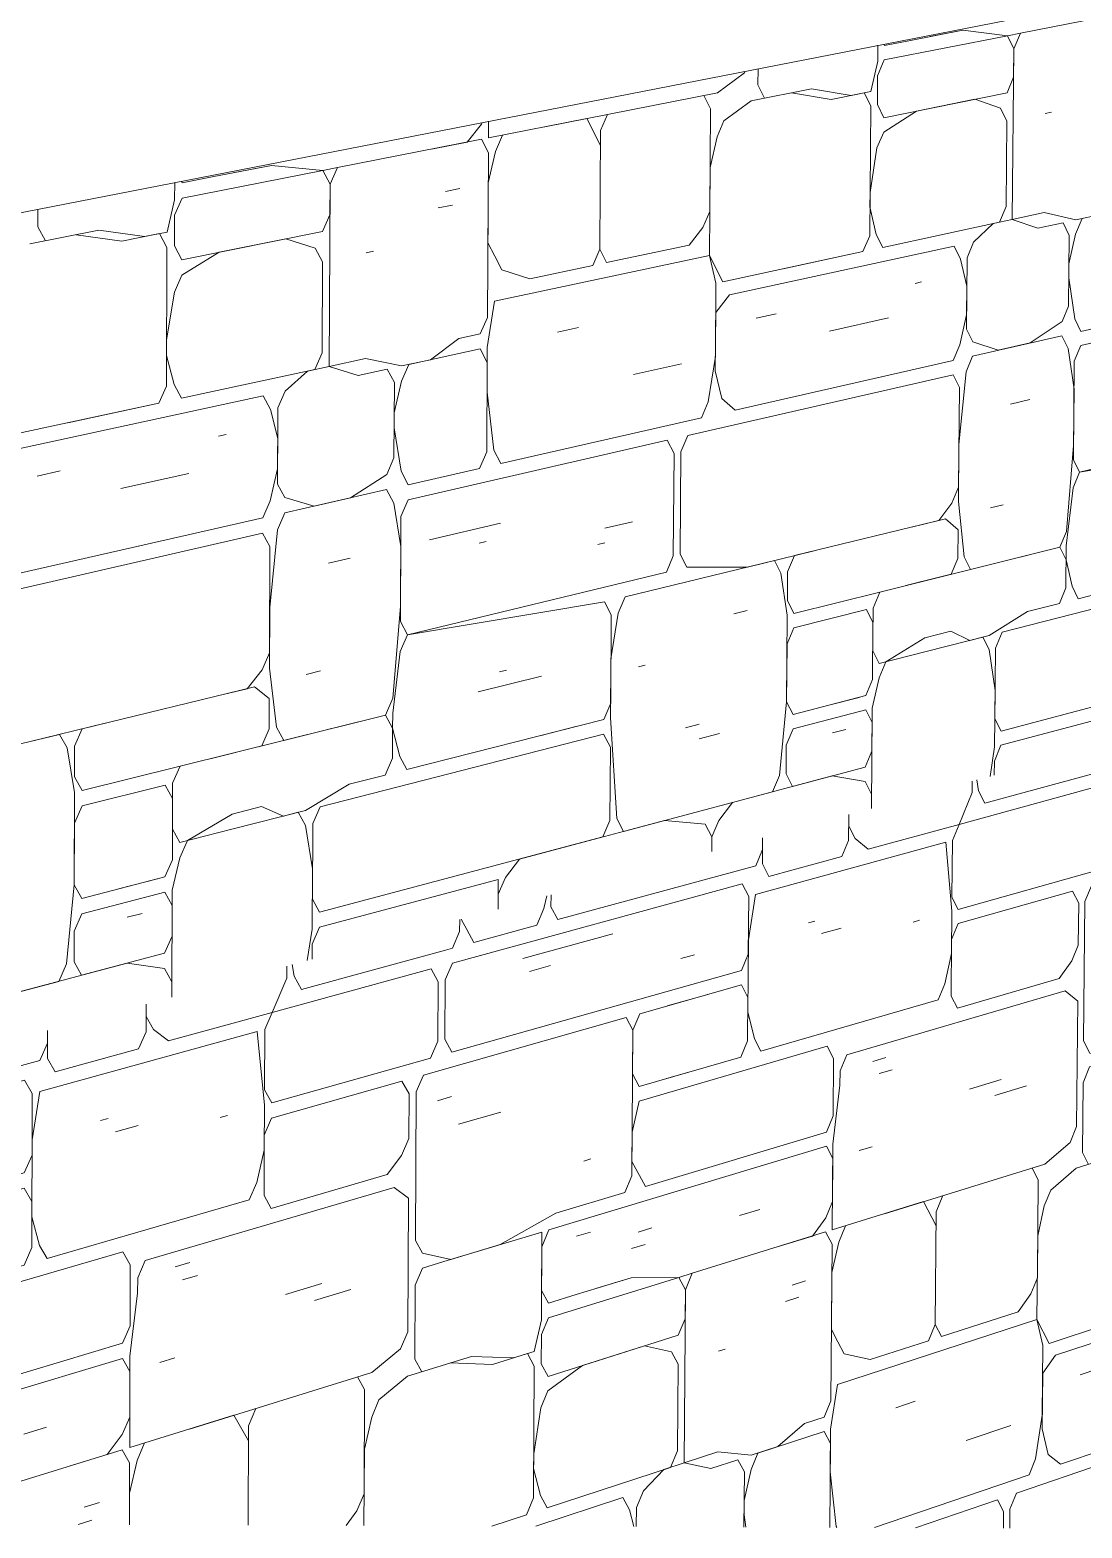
# Model space of a CAD drawing. Header units: inches. Extents: x 205 to 211, y -138 to -29.
# Drawn here: x 205.5259 to 205.5914, y -29.4822 to -29.3891 of the extents above; entities that cross this region are included whole.
import ezdxf

# ---------------------------------------------------------------- set-up
doc = ezdxf.new("R2010")
doc.units = ezdxf.units.IN
doc.header["$MEASUREMENT"] = 0
for name, color, linetype, lineweight in [('A-WALL', 113, 'Continuous', 13), ('A-WALL-PATT', 111, 'Continuous', 13), ('L-SITE-WALL', 31, 'Continuous', 13)]:
    doc.layers.add(name, color=color, linetype=linetype, lineweight=lineweight)

# ---------------------------------------------------------------- blocks, each defined once
blk = doc.blocks.new('FP_14-Looking North')
at = {"layer": 'A-WALL-PATT', "lineweight": 9}
for p, q in [((205.59538, -29.387709), (205.587524, -29.389256)), ((205.579022, -29.389937), (205.579066, -29.390026)), ((205.586728, -29.389413), (205.579058, -29.390924)), ((205.579066, -29.390026), (205.580696, -29.389707)), ((205.583932, -29.389074), (205.580696, -29.389707)), ((205.581913, -29.389469), (205.583932, -29.389074)), ((205.583932, -29.389074), (205.586728, -29.389413)), ((205.586728, -29.389413), (205.587524, -29.389256)), ((205.586728, -29.389413), (205.587118, -29.390221)), ((205.587118, -29.390221), (205.587524, -29.389256)), ((205.578649, -29.391004), (205.578658, -29.390008)), ((205.587118, -29.390221), (205.587018, -29.400845)), ((205.587101, -29.391994), (205.587118, -29.390221)), ((205.568677, -29.392968), (205.570367, -29.391727)), ((205.570367, -29.391727), (205.570414, -29.391618)), ((205.571207, -29.391464), (205.571199, -29.392471)), ((205.578225, -29.392882), (205.578649, -29.391004)), ((205.578642, -29.391902), (205.579058, -29.390924)), ((205.574524, -29.392719), (205.570773, -29.393463)), ((205.571199, -29.392471), (205.571611, -29.393297)), ((205.574524, -29.392719), (205.576994, -29.393128)), ((205.578642, -29.391902), (205.578626, -29.393698)), ((205.587101, -29.391994), (205.586694, -29.39296)), ((205.557951, -29.39508), (205.568677, -29.392968)), ((205.567832, -29.393135), (205.568248, -29.393964)), ((205.570773, -29.393463), (205.569085, -29.394708)), ((205.573279, -29.392966), (205.575758, -29.393375)), ((205.575758, -29.393375), (205.577815, -29.392964)), ((205.576994, -29.393128), (205.578225, -29.392882)), ((205.577815, -29.392964), (205.578217, -29.393781)), ((205.579028, -29.394513), (205.586694, -29.39296)), ((205.581063, -29.394101), (205.584695, -29.393365)), ((205.584695, -29.393365), (205.586287, -29.393928)), ((205.560557, -29.394567), (205.554443, -29.395771)), ((205.56141, -29.396241), (205.560557, -29.394567)), ((205.561416, -29.395319), (205.561853, -29.394312)), ((205.568248, -29.393964), (205.568201, -29.400347)), ((205.578217, -29.393781), (205.578149, -29.401858)), ((205.578626, -29.393698), (205.579028, -29.394513)), ((205.57902, -29.39541), (205.581063, -29.394101)), ((205.586287, -29.393928), (205.586678, -29.394733)), ((205.58906, -29.394243), (205.589455, -29.394162)), ((205.553118, -29.396032), (205.554007, -29.394925)), ((205.554056, -29.394814), (205.554007, -29.394925)), ((205.554443, -29.395771), (205.554449, -29.394737)), ((205.561416, -29.395319), (205.561368, -29.40269)), ((205.569085, -29.394708), (205.568657, -29.395704)), ((205.578604, -29.396391), (205.57902, -29.39541)), ((205.586628, -29.400045), (205.586678, -29.394733)), ((205.554002, -29.395858), (205.545054, -29.39762)), ((205.550897, -29.396469), (205.553118, -29.396032)), ((205.554002, -29.395858), (205.554438, -29.396703)), ((205.554878, -29.396616), (205.555323, -29.395598)), ((205.568657, -29.395704), (205.568221, -29.397613)), ((205.578604, -29.396391), (205.578172, -29.399167)), ((205.554438, -29.396703), (205.55438, -29.406941)), ((205.554878, -29.396616), (205.554427, -29.398566)), ((205.544146, -29.397799), (205.535395, -29.399522)), ((205.535398, -29.398564), (205.537259, -29.3982)), ((205.540952, -29.397478), (205.537259, -29.3982)), ((205.538649, -29.397928), (205.540952, -29.397478)), ((205.540952, -29.397478), (205.544146, -29.397799)), ((205.544146, -29.397799), (205.545054, -29.39762)), ((205.544146, -29.397799), (205.544596, -29.398655)), ((205.544596, -29.398655), (205.545054, -29.39762)), ((205.568221, -29.397613), (205.568182, -29.40308)), ((205.534928, -29.399614), (205.534931, -29.398551)), ((205.535347, -29.398469), (205.535398, -29.398564)), ((205.544596, -29.398655), (205.544545, -29.409986)), ((205.544588, -29.400546), (205.544596, -29.398655)), ((205.551772, -29.3991), (205.55266, -29.398922)), ((205.578172, -29.399167), (205.578164, -29.400065)), ((205.534454, -29.401625), (205.534928, -29.399614)), ((205.534924, -29.400573), (205.535395, -29.399522)), ((205.551323, -29.400125), (205.552211, -29.399945)), ((205.578164, -29.400065), (205.578558, -29.401771)), ((205.586221, -29.401016), (205.586628, -29.400045)), ((205.526414, -29.400214), (205.526412, -29.401291)), ((205.534924, -29.400573), (205.534918, -29.402491)), ((205.544588, -29.400546), (205.544129, -29.401582)), ((205.554417, -29.400429), (205.554406, -29.40229)), ((205.567772, -29.401347), (205.568201, -29.400347)), ((205.578959, -29.402579), (205.586221, -29.401016)), ((205.585822, -29.401102), (205.584613, -29.402248)), ((205.587018, -29.400845), (205.585822, -29.401102)), ((205.585822, -29.401102), (205.586221, -29.401016)), ((205.587018, -29.400845), (205.589, -29.400418)), ((205.588596, -29.401385), (205.587018, -29.400845)), ((205.590176, -29.401043), (205.588596, -29.401385)), ((205.589, -29.400418), (205.590962, -29.400872)), ((205.590176, -29.401043), (205.59056, -29.401837)), ((205.590953, -29.401751), (205.591355, -29.400787)), ((205.590962, -29.400872), (205.592529, -29.400533)), ((205.53022, -29.401506), (205.52593, -29.402357)), ((205.526412, -29.401291), (205.526888, -29.402167)), ((205.528796, -29.401789), (205.531635, -29.402188)), ((205.53022, -29.401506), (205.533047, -29.401906)), ((205.531635, -29.402188), (205.533985, -29.401719)), ((205.533047, -29.401906), (205.534454, -29.401625)), ((205.533985, -29.401719), (205.53445, -29.402585)), ((205.535381, -29.403354), (205.544129, -29.401582)), ((205.537705, -29.402884), (205.541849, -29.402044)), ((205.541849, -29.402044), (205.54367, -29.402621)), ((205.567772, -29.401347), (205.566919, -29.402437)), ((205.578149, -29.401858), (205.577732, -29.402843)), ((205.578558, -29.401771), (205.578959, -29.402579)), ((205.590517, -29.406229), (205.59056, -29.401837)), ((205.590953, -29.401751), (205.590543, -29.403594)), ((205.53445, -29.402585), (205.534421, -29.411208)), ((205.534918, -29.402491), (205.535381, -29.403354)), ((205.535378, -29.404312), (205.537705, -29.402884)), ((205.54367, -29.402621), (205.544121, -29.403473)), ((205.546836, -29.402915), (205.547286, -29.402823)), ((205.554406, -29.40229), (205.554841, -29.403129)), ((205.561368, -29.40269), (205.560931, -29.403701)), ((205.561368, -29.40269), (205.561793, -29.403519)), ((205.566919, -29.402437), (205.561793, -29.403519)), ((205.569011, -29.40472), (205.577732, -29.402843)), ((205.569425, -29.405538), (205.583409, -29.402509)), ((205.577732, -29.402843), (205.572778, -29.403909)), ((205.583409, -29.402509), (205.583803, -29.40331)), ((205.584204, -29.403222), (205.584613, -29.402248)), ((205.544095, -29.40914), (205.544121, -29.403473)), ((205.554825, -29.405917), (205.568182, -29.40308)), ((205.554841, -29.403129), (205.555275, -29.403967)), ((205.560931, -29.403701), (205.557022, -29.404526)), ((205.568182, -29.40308), (205.569011, -29.40472)), ((205.568182, -29.40308), (205.56859, -29.404811)), ((205.583803, -29.40331), (205.584188, -29.404997)), ((205.584204, -29.403222), (205.584164, -29.407659)), ((205.590543, -29.403594), (205.590534, -29.404472)), ((205.534908, -29.405365), (205.535378, -29.404312)), ((205.557022, -29.404526), (205.555275, -29.403967)), ((205.56859, -29.404811), (205.568557, -29.409357)), ((205.58097, -29.404818), (205.581375, -29.404729)), ((205.590534, -29.404472), (205.590901, -29.407018)), ((205.534908, -29.405365), (205.534431, -29.408336)), ((205.569425, -29.405538), (205.568577, -29.40663)), ((205.584188, -29.404997), (205.584172, -29.406772)), ((205.591276, -29.408682), (205.605451, -29.405433)), ((205.554825, -29.405917), (205.554369, -29.408799)), ((205.568577, -29.40663), (205.56855, -29.410265)), ((205.590115, -29.407196), (205.590517, -29.406229)), ((205.553934, -29.407965), (205.55438, -29.406941)), ((205.558742, -29.407852), (205.560043, -29.40757)), ((205.571089, -29.406986), (205.572341, -29.406712)), ((205.575641, -29.407782), (205.579329, -29.406963)), ((205.584172, -29.406772), (205.583754, -29.408636)), ((205.588133, -29.408524), (205.590115, -29.407196)), ((205.590901, -29.407018), (205.591285, -29.407806)), ((205.591285, -29.407806), (205.595181, -29.406918)), ((205.534431, -29.408336), (205.534428, -29.409293)), ((205.550828, -29.409566), (205.552609, -29.40825)), ((205.552609, -29.40825), (205.553934, -29.407965)), ((205.584164, -29.407659), (205.584557, -29.408455)), ((205.590107, -29.408074), (205.584548, -29.409341)), ((205.584557, -29.408455), (205.586147, -29.408976)), ((205.586147, -29.408976), (205.588133, -29.408524)), ((205.590107, -29.408074), (205.590491, -29.408862)), ((205.534428, -29.409293), (205.534888, -29.411108)), ((205.543636, -29.410181), (205.544095, -29.40914)), ((205.544545, -29.409986), (205.546804, -29.409499)), ((205.546804, -29.409499), (205.549044, -29.409953)), ((205.553929, -29.408895), (205.549491, -29.409856)), ((205.553929, -29.408895), (205.554364, -29.409729)), ((205.554369, -29.408799), (205.554353, -29.411586)), ((205.568557, -29.409357), (205.568115, -29.412178)), ((205.583754, -29.408636), (205.583344, -29.409615)), ((205.584139, -29.410318), (205.584548, -29.409341)), ((205.590491, -29.408862), (205.590858, -29.411402)), ((205.590875, -29.409649), (205.591276, -29.408682)), ((205.535351, -29.411964), (205.543636, -29.410181)), ((205.543182, -29.410279), (205.541809, -29.41152)), ((205.544545, -29.409986), (205.543181, -29.410279)), ((205.543181, -29.410279), (205.543636, -29.410181)), ((205.546349, -29.410537), (205.544545, -29.409986)), ((205.548148, -29.410147), (205.546349, -29.410537)), ((205.548148, -29.410147), (205.548592, -29.410987)), ((205.549039, -29.410889), (205.549491, -29.409856)), ((205.549044, -29.409953), (205.550828, -29.409566)), ((205.554332, -29.415299), (205.554364, -29.409729)), ((205.563461, -29.410489), (205.566443, -29.409827)), ((205.56855, -29.410265), (205.568958, -29.411987)), ((205.569791, -29.412703), (205.583344, -29.409615)), ((205.584139, -29.410318), (205.583698, -29.414842)), ((205.590815, -29.415782), (205.590875, -29.409649)), ((205.534421, -29.411208), (205.53395, -29.412266)), ((205.534888, -29.411108), (205.535351, -29.411964)), ((205.548568, -29.415669), (205.548592, -29.410987)), ((205.549039, -29.410889), (205.548582, -29.412861)), ((205.566835, -29.414285), (205.583336, -29.410502)), ((205.583336, -29.410502), (205.58373, -29.411297)), ((205.58373, -29.411297), (205.583674, -29.417499)), ((205.523981, -29.414411), (205.53395, -29.412266)), ((205.52446, -29.415279), (205.540435, -29.411818)), ((205.53395, -29.412266), (205.528289, -29.413484)), ((205.540435, -29.411818), (205.540889, -29.412666)), ((205.541347, -29.412567), (205.541809, -29.41152)), ((205.554353, -29.411586), (205.554772, -29.4152)), ((205.568115, -29.412178), (205.567687, -29.413183)), ((205.568958, -29.411987), (205.569791, -29.412703)), ((205.586909, -29.412324), (205.588099, -29.412046)), ((205.590858, -29.411402), (205.590823, -29.414906)), ((205.540889, -29.412666), (205.54134, -29.41446)), ((205.541347, -29.412566), (205.541328, -29.417299)), ((205.548582, -29.412861), (205.548578, -29.413797)), ((205.555205, -29.416026), (205.567687, -29.413183)), ((205.591198, -29.416562), (205.605361, -29.413137)), ((205.548577, -29.413797), (205.549011, -29.416504)), ((205.537662, -29.414321), (205.538125, -29.41422)), ((205.54134, -29.41446), (205.541332, -29.416353)), ((205.549448, -29.418271), (205.565562, -29.414577)), ((205.565562, -29.414577), (205.565981, -29.415391)), ((205.566835, -29.414285), (205.566405, -29.415293)), ((205.583698, -29.414842), (205.583666, -29.418384)), ((205.590823, -29.414906), (205.590379, -29.420254)), ((205.601966, -29.414816), (205.591198, -29.416562)), ((205.548116, -29.416707), (205.548568, -29.415669)), ((205.553887, -29.416327), (205.554332, -29.415299)), ((205.555205, -29.416026), (205.554772, -29.415199)), ((205.565981, -29.415391), (205.565936, -29.421764)), ((205.566405, -29.415293), (205.56636, -29.421662)), ((205.591198, -29.416562), (205.590815, -29.415782)), ((205.526374, -29.416798), (205.527805, -29.416484)), ((205.531588, -29.417573), (205.5358, -29.416637)), ((205.541332, -29.416353), (205.540866, -29.418348)), ((205.545862, -29.418155), (205.548116, -29.416707)), ((205.549011, -29.416504), (205.549453, -29.417337)), ((205.549453, -29.417337), (205.553887, -29.416327)), ((205.590797, -29.417533), (205.591198, -29.416563)), ((205.541328, -29.417299), (205.541781, -29.418141)), ((205.548111, -29.417643), (205.541777, -29.419086)), ((205.548111, -29.417643), (205.548554, -29.418476)), ((205.583674, -29.417499), (205.583264, -29.418481)), ((205.590797, -29.417533), (205.59037, -29.42113)), ((205.540866, -29.418348), (205.540404, -29.419399)), ((205.541781, -29.418141), (205.543599, -29.418671)), ((205.543599, -29.418671), (205.545862, -29.418155)), ((205.548554, -29.418476), (205.548987, -29.421177)), ((205.548997, -29.419309), (205.549448, -29.418271)), ((205.582452, -29.419563), (205.583264, -29.418481)), ((205.583666, -29.418384), (205.584035, -29.421824)), ((205.585657, -29.418783), (205.586454, -29.418589)), ((205.524923, -29.422926), (205.540404, -29.419399)), ((205.541316, -29.420136), (205.541777, -29.419086)), ((205.548963, -29.425845), (205.548997, -29.419308)), ((205.550769, -29.420761), (205.555184, -29.41973)), ((205.561685, -29.420043), (205.5634, -29.419638)), ((205.573467, -29.421748), (205.582855, -29.419465)), ((205.580837, -29.419955), (205.582452, -29.419563)), ((205.582855, -29.419465), (205.58365, -29.420154)), ((205.521546, -29.424668), (205.5404, -29.420346)), ((205.5404, -29.420346), (205.540854, -29.421187)), ((205.541316, -29.420136), (205.540839, -29.424968)), ((205.58365, -29.420154), (205.583634, -29.421923)), ((205.589978, -29.421227), (205.590379, -29.420254)), ((205.540854, -29.421187), (205.540827, -29.427802)), ((205.548987, -29.421177), (205.548968, -29.424912)), ((205.553861, -29.420965), (205.554301, -29.420862)), ((205.561249, -29.421061), (205.561679, -29.420959)), ((205.570554, -29.422457), (205.574707, -29.421447)), ((205.589978, -29.421227), (205.578777, -29.424014)), ((205.584427, -29.422608), (205.589978, -29.421227)), ((205.590362, -29.422004), (205.589978, -29.421227)), ((205.59037, -29.421129), (205.590362, -29.422004)), ((205.544489, -29.422227), (205.545845, -29.421911)), ((205.572222, -29.422051), (205.562941, -29.424309)), ((205.565936, -29.421764), (205.565505, -29.422776)), ((205.56636, -29.421662), (205.566777, -29.422469)), ((205.566777, -29.422469), (205.570554, -29.422457)), ((205.572222, -29.422051), (205.57263, -29.42285)), ((205.573045, -29.422749), (205.573467, -29.421748)), ((205.583634, -29.421923), (205.583225, -29.422908)), ((205.584035, -29.421824), (205.584427, -29.422608)), ((205.586818, -29.422013), (205.588006, -29.421718)), ((205.590353, -29.422879), (205.590362, -29.422004)), ((205.590362, -29.422004), (205.590737, -29.423654)), ((205.59112, -29.424429), (205.601889, -29.421688)), ((205.549405, -29.42667), (205.565505, -29.422776)), ((205.573024, -29.425446), (205.57263, -29.42285)), ((205.573031, -29.424547), (205.573045, -29.422749)), ((205.583225, -29.422908), (205.580401, -29.42361)), ((205.58121, -29.423409), (205.58242, -29.423108)), ((205.586379, -29.426512), (205.60188, -29.422547)), ((205.590353, -29.422879), (205.590345, -29.423754)), ((205.562507, -29.425327), (205.562941, -29.424309)), ((205.573438, -29.425343), (205.578777, -29.424014)), ((205.578777, -29.424015), (205.578362, -29.425007)), ((205.590345, -29.423754), (205.589943, -29.424728)), ((205.590737, -29.423654), (205.59112, -29.424429)), ((205.540839, -29.424968), (205.540823, -29.428746)), ((205.548968, -29.424912), (205.548493, -29.430619)), ((205.561655, -29.424622), (205.549405, -29.42667)), ((205.561655, -29.424622), (205.562078, -29.425432)), ((205.562507, -29.425327), (205.56206, -29.428174)), ((205.569697, -29.425372), (205.570534, -29.425165)), ((205.573031, -29.424547), (205.573438, -29.425343)), ((205.577954, -29.425109), (205.573431, -29.426241)), ((205.577954, -29.425109), (205.578354, -29.425899)), ((205.578362, -29.425007), (205.578346, -29.42679)), ((205.587973, -29.425229), (205.585584, -29.426716)), ((205.589943, -29.424728), (205.587973, -29.425229)), ((205.549405, -29.42667), (205.548963, -29.425845)), ((205.562042, -29.430915), (205.562078, -29.425432)), ((205.572982, -29.430836), (205.573024, -29.425446)), ((205.57301, -29.427243), (205.573431, -29.426241)), ((205.578324, -29.429462), (205.578354, -29.425899)), ((205.578346, -29.42679), (205.578354, -29.425899)), ((205.548954, -29.427711), (205.549405, -29.42667)), ((205.578346, -29.42679), (205.578339, -29.42768)), ((205.579145, -29.428363), (205.581583, -29.426855)), ((205.585584, -29.426716), (205.581575, -29.427741)), ((205.581583, -29.426855), (205.583193, -29.426445)), ((205.583193, -29.426445), (205.584386, -29.427022)), ((205.584386, -29.427022), (205.585185, -29.426818)), ((205.585185, -29.426818), (205.585575, -29.427596)), ((205.585973, -29.427494), (205.586379, -29.426512)), ((205.540827, -29.427802), (205.540365, -29.428857)), ((205.548954, -29.427711), (205.548488, -29.431552)), ((205.57301, -29.427243), (205.572982, -29.430836)), ((205.578339, -29.42768), (205.578739, -29.428467)), ((205.578739, -29.428467), (205.581575, -29.427741)), ((205.585575, -29.427596), (205.585949, -29.430133)), ((205.585973, -29.427494), (205.585932, -29.431891)), ((205.539444, -29.430024), (205.540365, -29.428857)), ((205.540823, -29.428746), (205.541265, -29.432408)), ((205.543099, -29.429135), (205.544006, -29.428915)), ((205.555131, -29.428977), (205.555568, -29.428868)), ((205.56206, -29.428174), (205.562036, -29.431828)), ((205.563765, -29.42866), (205.564191, -29.428553)), ((205.578731, -29.429357), (205.579145, -29.428363)), ((205.586321, -29.432665), (205.601813, -29.42855)), ((205.529186, -29.43252), (205.539903, -29.429913)), ((205.539903, -29.429913), (205.540815, -29.430634)), ((205.553808, -29.430228), (205.557743, -29.429249)), ((205.577909, -29.430457), (205.578324, -29.429462)), ((205.578731, -29.429357), (205.578309, -29.431242)), ((205.537602, -29.430473), (205.539444, -29.430024)), ((205.540815, -29.430634), (205.540808, -29.432521)), ((205.548041, -29.431663), (205.548493, -29.430619)), ((205.562042, -29.430915), (205.561607, -29.431938)), ((205.572532, -29.435432), (205.572982, -29.430836)), ((205.572982, -29.430836), (205.573389, -29.431626)), ((205.573389, -29.431626), (205.577909, -29.430457)), ((205.575451, -29.431093), (205.5775, -29.430563)), ((205.585949, -29.430133), (205.585916, -29.433649)), ((205.548041, -29.431663), (205.535272, -29.434841)), ((205.541717, -29.433237), (205.548041, -29.431663)), ((205.548484, -29.432484), (205.548041, -29.431663)), ((205.548489, -29.431552), (205.548484, -29.432484)), ((205.562036, -29.43183), (205.562422, -29.438104)), ((205.573382, -29.432523), (205.577901, -29.431348)), ((205.577901, -29.431348), (205.578301, -29.432132)), ((205.578309, -29.431242), (205.578256, -29.437468)), ((205.586313, -29.433543), (205.596085, -29.430934)), ((205.525856, -29.43333), (205.530603, -29.432175)), ((205.528709, -29.433596), (205.529186, -29.43252)), ((205.540808, -29.432521), (205.540346, -29.433578)), ((205.541265, -29.432408), (205.541717, -29.433237)), ((205.544442, -29.432559), (205.545796, -29.432222)), ((205.548479, -29.433416), (205.548484, -29.432484)), ((205.548484, -29.432484), (205.548921, -29.434235)), ((205.549362, -29.435053), (205.561607, -29.431937)), ((205.557721, -29.432926), (205.559886, -29.432376)), ((205.566705, -29.43245), (205.567549, -29.432233)), ((205.572961, -29.433528), (205.573382, -29.432523)), ((205.575847, -29.432773), (205.576667, -29.432559)), ((205.578286, -29.433911), (205.578301, -29.432132)), ((205.585932, -29.431891), (205.586321, -29.432665)), ((205.527763, -29.432866), (205.517144, -29.435449)), ((205.527763, -29.432866), (205.528235, -29.433712)), ((205.528701, -29.436475), (205.528235, -29.433712)), ((205.528704, -29.435516), (205.528709, -29.433596)), ((205.540346, -29.433578), (205.537126, -29.434379)), ((205.543968, -29.437362), (205.561601, -29.432851)), ((205.548479, -29.433416), (205.548475, -29.434348)), ((205.561601, -29.432851), (205.562024, -29.433654)), ((205.561994, -29.438216), (205.562024, -29.433654)), ((205.567543, -29.433138), (205.568804, -29.432812)), ((205.572961, -29.433528), (205.572947, -29.435322)), ((205.585916, -29.433649), (205.585634, -29.435477)), ((205.585908, -29.434527), (205.586313, -29.433543)), ((205.538049, -29.434149), (205.539429, -29.433806)), ((205.548475, -29.434348), (205.548023, -29.435394)), ((205.548921, -29.434235), (205.549362, -29.435053)), ((205.578286, -29.433911), (205.577871, -29.434909)), ((205.585899, -29.435406), (205.585908, -29.434527)), ((205.528704, -29.435516), (205.529175, -29.436358)), ((205.529175, -29.436358), (205.535272, -29.434841)), ((205.535272, -29.434841), (205.534803, -29.435908)), ((205.548023, -29.435394), (205.545779, -29.435965)), ((205.569609, -29.437103), (205.575826, -29.435452)), ((205.572532, -29.435431), (205.57211, -29.436439)), ((205.572947, -29.435322), (205.573353, -29.436109)), ((205.573353, -29.436109), (205.577871, -29.434909)), ((205.575826, -29.435452), (205.577864, -29.435799)), ((205.585899, -29.435406), (205.585899, -29.435406)), ((205.528686, -29.44223), (205.528702, -29.436476)), ((205.534337, -29.436024), (205.529172, -29.437317)), ((205.534337, -29.436024), (205.5348, -29.436859)), ((205.534803, -29.435908), (205.534797, -29.437809)), ((205.545779, -29.435965), (205.543062, -29.437594)), ((205.562844, -29.4389), (205.57211, -29.436439)), ((205.577864, -29.435799), (205.578264, -29.436579)), ((205.528696, -29.438394), (205.529172, -29.437317)), ((205.534787, -29.44066), (205.5348, -29.436859)), ((205.534797, -29.437809), (205.5348, -29.436859)), ((205.538495, -29.437818), (205.540331, -29.437351)), ((205.540331, -29.437351), (205.541697, -29.437943)), ((205.543511, -29.438416), (205.543968, -29.437362)), ((205.568765, -29.438228), (205.569609, -29.437103)), ((205.578256, -29.437468), (205.578264, -29.436579)), ((205.534797, -29.437809), (205.534793, -29.43876)), ((205.535719, -29.439473), (205.538495, -29.437818)), ((205.543062, -29.437594), (205.538491, -29.438763)), ((205.541697, -29.437943), (205.542607, -29.43771)), ((205.542607, -29.43771), (205.543058, -29.438533)), ((205.556371, -29.440619), (205.565397, -29.438222)), ((205.561994, -29.438216), (205.56156, -29.439241)), ((205.562422, -29.438102), (205.562844, -29.4389)), ((205.565397, -29.438222), (205.567925, -29.438452)), ((205.568765, -29.438228), (205.568338, -29.439243)), ((205.578256, -29.437468), (205.578256, -29.437468)), ((205.528696, -29.438394), (205.528686, -29.44223)), ((205.534793, -29.43876), (205.535255, -29.439591)), ((205.535255, -29.439591), (205.538491, -29.438763)), ((205.543058, -29.438533), (205.543499, -29.44123)), ((205.543511, -29.438416), (205.54349, -29.443104)), ((205.543939, -29.443921), (205.56156, -29.439241)), ((205.567925, -29.438452), (205.568338, -29.439243)), ((205.568338, -29.439243), (205.568332, -29.440145)), ((205.568338, -29.439243), (205.568332, -29.440145)), ((205.535252, -29.440541), (205.535719, -29.439473)), ((205.568332, -29.440145), (205.568332, -29.440145)), ((205.534318, -29.441731), (205.534787, -29.44066)), ((205.535252, -29.440541), (205.53478, -29.44256)), ((205.555493, -29.441771), (205.556371, -29.440619)), ((205.529156, -29.443066), (205.534318, -29.441731)), ((205.531512, -29.442456), (205.533852, -29.441851)), ((205.543499, -29.44123), (205.543482, -29.444978)), ((205.543935, -29.444857), (205.555056, -29.441888)), ((205.555056, -29.441888), (205.555045, -29.443729)), ((205.555051, -29.442809), (205.555493, -29.441771)), ((205.528199, -29.447144), (205.528686, -29.44223)), ((205.528686, -29.44223), (205.529156, -29.443066)), ((205.529154, -29.444023), (205.534315, -29.442681)), ((205.534315, -29.442681), (205.534777, -29.44351)), ((205.53478, -29.44256), (205.534758, -29.449202)), ((205.555045, -29.443729), (205.555051, -29.442809)), ((205.534771, -29.445408), (205.534777, -29.44351)), ((205.54349, -29.443104), (205.543939, -29.443921)), ((205.555045, -29.443729), (205.555045, -29.443729)), ((205.555045, -29.443729), (205.555045, -29.443729)), ((205.528678, -29.445104), (205.529154, -29.444023)), ((205.531976, -29.444242), (205.532912, -29.443997)), ((205.543478, -29.445915), (205.543935, -29.444857)), ((205.528678, -29.445104), (205.528673, -29.447019)), ((205.534771, -29.445408), (205.534302, -29.44648)), ((205.543482, -29.444978), (205.543172, -29.446932)), ((205.529143, -29.447851), (205.534302, -29.44648)), ((205.543474, -29.446851), (205.543478, -29.445915)), ((205.524863, -29.448987), (205.531967, -29.447101)), ((205.528199, -29.447144), (205.527722, -29.448228)), ((205.528673, -29.447019), (205.529143, -29.447851)), ((205.531967, -29.447101), (205.534299, -29.44743)), ((205.534299, -29.44743), (205.534761, -29.448254)), ((205.543474, -29.446851), (205.543474, -29.446851)), ((205.517122, -29.451043), (205.527722, -29.448228)), ((205.534758, -29.449202), (205.534761, -29.448254)), ((205.534758, -29.449202), (205.534758, -29.449202))]:
    blk.add_line(p, q, dxfattribs=at)
blk = doc.blocks.new('FP_18-Looking North')
at = {"layer": 'A-WALL-PATT', "lineweight": 9}
for p, q in [((205.585308, -29.437151), (205.593172, -29.43501)), ((205.583704, -29.438467), (205.592385, -29.436091)), ((205.584519, -29.436488), (205.583704, -29.438467)), ((205.584519, -29.436488), (205.584526, -29.435776)), ((205.584817, -29.435698), (205.584918, -29.43638)), ((205.584918, -29.43638), (205.585308, -29.437151)), ((205.592765, -29.436853), (205.592385, -29.436091)), ((205.59273, -29.440324), (205.592765, -29.436853)), ((205.593154, -29.436746), (205.593118, -29.440215)), ((205.593154, -29.436746), (205.593154, -29.436746)), ((205.576849, -29.437847), (205.576835, -29.439458)), ((205.576849, -29.437847), (205.576843, -29.438568)), ((205.571475, -29.440918), (205.571488, -29.439294)), ((205.576843, -29.438568), (205.577244, -29.439347)), ((205.578052, -29.440014), (205.583704, -29.438467)), ((205.583296, -29.439458), (205.583704, -29.438467)), ((205.571045, -29.442827), (205.582895, -29.439568)), ((205.571059, -29.441031), (205.571482, -29.44002)), ((205.576835, -29.439458), (205.576419, -29.440461)), ((205.577244, -29.439347), (205.578052, -29.440014)), ((205.582895, -29.439568), (205.583256, -29.443861)), ((205.583296, -29.439458), (205.583264, -29.442981)), ((205.593118, -29.440215), (205.593118, -29.440215)), ((205.558754, -29.444382), (205.571059, -29.441031)), ((205.571475, -29.440918), (205.571884, -29.441702)), ((205.571884, -29.441702), (205.576419, -29.440461)), ((205.592333, -29.441301), (205.59273, -29.440324)), ((205.583656, -29.443748), (205.592333, -29.441301)), ((205.591935, -29.442279), (205.593101, -29.441949)), ((205.552199, -29.447089), (205.570218, -29.442158)), ((205.557894, -29.443701), (205.558074, -29.442912)), ((205.558327, -29.443584), (205.558332, -29.442843)), ((205.570218, -29.442158), (205.570629, -29.442942)), ((205.570629, -29.442942), (205.570601, -29.446534)), ((205.571045, -29.442827), (205.570608, -29.445636)), ((205.583264, -29.442981), (205.583656, -29.443748)), ((205.590764, -29.442611), (205.583648, -29.444628)), ((205.591146, -29.443369), (205.590764, -29.442611)), ((205.591536, -29.443258), (205.591935, -29.442279)), ((205.557894, -29.443701), (205.557455, -29.444736)), ((205.558327, -29.443584), (205.558754, -29.444382)), ((205.583256, -29.443861), (205.583232, -29.446501)), ((205.59112, -29.445976), (205.591146, -29.443369)), ((205.591536, -29.443258), (205.59145, -29.451935)), ((205.592695, -29.443793), (205.593083, -29.443682)), ((205.552654, -29.444374), (205.552649, -29.445122)), ((205.55309, -29.445003), (205.552738, -29.444352)), ((205.553524, -29.445806), (205.557455, -29.444736)), ((205.574337, -29.444595), (205.574748, -29.44448)), ((205.580844, -29.444541), (205.581247, -29.444427)), ((205.58324, -29.445621), (205.583648, -29.444628)), ((205.552649, -29.445122), (205.552204, -29.446165)), ((205.55309, -29.445003), (205.553524, -29.445806)), ((205.556574, -29.446808), (205.562183, -29.445265)), ((205.570608, -29.445636), (205.570574, -29.450123)), ((205.575152, -29.445257), (205.576382, -29.444912)), ((205.58324, -29.445621), (205.583208, -29.449139)), ((205.54281, -29.448723), (205.551762, -29.446286)), ((205.552204, -29.446165), (205.551762, -29.446286)), ((205.566414, -29.446808), (205.567257, -29.446572)), ((205.570601, -29.446534), (205.570178, -29.447549)), ((205.583232, -29.446501), (205.582816, -29.448376)), ((205.590721, -29.446958), (205.59112, -29.445976)), ((205.540986, -29.450158), (205.550873, -29.447452)), ((205.541905, -29.448032), (205.541908, -29.447273)), ((205.54224, -29.447184), (205.54236, -29.447909)), ((205.55131, -29.448256), (205.550873, -29.447452)), ((205.552199, -29.447089), (205.551752, -29.448134)), ((205.570178, -29.447549), (205.552168, -29.452628)), ((205.557004, -29.447605), (205.558305, -29.447245)), ((205.58993, -29.448055), (205.590721, -29.446958)), ((205.541905, -29.448032), (205.540986, -29.450158)), ((205.54236, -29.447909), (205.54281, -29.448723)), ((205.551291, -29.451953), (205.55131, -29.448256)), ((205.551752, -29.448134), (205.551732, -29.451829)), ((205.563853, -29.450238), (205.570171, -29.448447)), ((205.570171, -29.448447), (205.570581, -29.449226)), ((205.582816, -29.448376), (205.582407, -29.449372)), ((205.58993, -29.448055), (205.5836, -29.449902)), ((205.56555, -29.449757), (205.568079, -29.44904)), ((205.570581, -29.449226), (205.570561, -29.451917)), ((205.571386, -29.452572), (205.582407, -29.449372)), ((205.590313, -29.44881), (205.576725, -29.452793)), ((205.5836, -29.449902), (205.583208, -29.449139)), ((205.590313, -29.44881), (205.591086, -29.449449)), ((205.591008, -29.457252), (205.591086, -29.449449)), ((205.533151, -29.449636), (205.533146, -29.451355)), ((205.533151, -29.449636), (205.533149, -29.450405)), ((205.533149, -29.450405), (205.533612, -29.451228)), ((205.53454, -29.451922), (205.540986, -29.450158)), ((205.540526, -29.451222), (205.540986, -29.450158)), ((205.550396, -29.454052), (205.563001, -29.450479)), ((205.563001, -29.450479), (205.563421, -29.451265)), ((205.563421, -29.451265), (205.563853, -29.450238)), ((205.570574, -29.450123), (205.570977, -29.451797)), ((205.526542, -29.455069), (205.540069, -29.451348)), ((205.527023, -29.453022), (205.527027, -29.451288)), ((205.533146, -29.451355), (205.532676, -29.452432)), ((205.533612, -29.451228), (205.53454, -29.451922)), ((205.540069, -29.451348), (205.540507, -29.455917)), ((205.540526, -29.451222), (205.540511, -29.454979)), ((205.563421, -29.451265), (205.56336, -29.460325)), ((205.563403, -29.453985), (205.563421, -29.451265)), ((205.526547, -29.453151), (205.527025, -29.452063)), ((205.550843, -29.453002), (205.551291, -29.451953)), ((205.551732, -29.451829), (205.552168, -29.452628)), ((205.563816, -29.455673), (205.575505, -29.452263)), ((205.570561, -29.451917), (205.570137, -29.452934)), ((205.570977, -29.451797), (205.571386, -29.452572)), ((205.575505, -29.452263), (205.575907, -29.453033)), ((205.59145, -29.451935), (205.59183, -29.452685)), ((205.512464, -29.456986), (205.526547, -29.453151)), ((205.527023, -29.453022), (205.527495, -29.45385)), ((205.527495, -29.45385), (205.532676, -29.452432)), ((205.540963, -29.455789), (205.550843, -29.453002)), ((205.570137, -29.452934), (205.563822, -29.454768)), ((205.575907, -29.453033), (205.575878, -29.456586)), ((205.576725, -29.452793), (205.576309, -29.453801)), ((205.578346, -29.453201), (205.579158, -29.452962)), ((205.592986, -29.4532), (205.591821, -29.453551)), ((205.592988, -29.452984), (205.59183, -29.452685)), ((205.549948, -29.455103), (205.550396, -29.454052)), ((205.563822, -29.454768), (205.563403, -29.453985)), ((205.565518, -29.454275), (205.567626, -29.453663)), ((205.576302, -29.454689), (205.576309, -29.453801)), ((205.578745, -29.453966), (205.579555, -29.453726)), ((205.591424, -29.454535), (205.591821, -29.453551)), ((205.504952, -29.46002), (205.525592, -29.454371)), ((205.525592, -29.454371), (205.526066, -29.4552)), ((205.526542, -29.455069), (205.526059, -29.458076)), ((205.540511, -29.454979), (205.540963, -29.455789)), ((205.549064, -29.454429), (205.540959, -29.456726)), ((205.549504, -29.455229), (205.549064, -29.454429)), ((205.549948, -29.455103), (205.5499, -29.464345)), ((205.575863, -29.458361), (205.576302, -29.454689)), ((205.58435, -29.454929), (205.586336, -29.454334)), ((205.585931, -29.455326), (205.587907, -29.454731)), ((205.591424, -29.454535), (205.59138, -29.458864)), ((205.511473, -29.456277), (205.511674, -29.455429)), ((205.511969, -29.456142), (205.51197, -29.45535)), ((205.526066, -29.4552), (205.526057, -29.459035)), ((205.540507, -29.455917), (205.540495, -29.458732)), ((205.549489, -29.458006), (205.549504, -29.455229)), ((205.551271, -29.455648), (205.552153, -29.455395)), ((205.563379, -29.457609), (205.563816, -29.455673)), ((205.511473, -29.456277), (205.510975, -29.457392)), ((205.511969, -29.456142), (205.512464, -29.456986)), ((205.530319, -29.456887), (205.530789, -29.456755)), ((205.537757, -29.456693), (205.538217, -29.456563)), ((205.540499, -29.457794), (205.540959, -29.456726)), ((205.552583, -29.457112), (205.555213, -29.456352)), ((205.575878, -29.456586), (205.575461, -29.457597)), ((205.505458, -29.457906), (205.504952, -29.459031)), ((205.505458, -29.457106), (205.505458, -29.457906)), ((205.505963, -29.457769), (205.505554, -29.45708)), ((205.505963, -29.457769), (205.506467, -29.458619)), ((205.506467, -29.458619), (205.510975, -29.457392)), ((205.509977, -29.459626), (205.516404, -29.457858)), ((205.531256, -29.457576), (205.53266, -29.457182)), ((205.540499, -29.457794), (205.540484, -29.461544)), ((205.563366, -29.45942), (205.563379, -29.457609)), ((205.575461, -29.457597), (205.564204, -29.460975)), ((205.590609, -29.458239), (205.591008, -29.457252)), ((205.526059, -29.458076), (205.526048, -29.462866)), ((205.540495, -29.458732), (205.540031, -29.460739)), ((205.54904, -29.45906), (205.549489, -29.458006)), ((205.558203, -29.463685), (205.575454, -29.458485)), ((205.575454, -29.458485), (205.575856, -29.459249)), ((205.57582, -29.463684), (205.575863, -29.458361)), ((205.577488, -29.458755), (205.578301, -29.458508)), ((205.589036, -29.45959), (205.590609, -29.458239)), ((205.59138, -29.458864), (205.591761, -29.459608)), ((205.49416, -29.46197), (205.504445, -29.459169)), ((205.504952, -29.459031), (205.504445, -29.459169)), ((205.521263, -29.459416), (205.522228, -29.459146)), ((205.526057, -29.459035), (205.525578, -29.460127)), ((205.548145, -29.460245), (205.54904, -29.45906)), ((205.56038, -29.4594), (205.560809, -29.459273)), ((205.564204, -29.460975), (205.563366, -29.45942)), ((205.575834, -29.46191), (205.575856, -29.459249)), ((205.579075, -29.462676), (205.589036, -29.45959)), ((205.592925, -29.459246), (205.590982, -29.45985)), ((205.492069, -29.463546), (205.50343, -29.460436)), ((205.493114, -29.46125), (205.493112, -29.460437)), ((205.493494, -29.460334), (205.493636, -29.461108)), ((205.503938, -29.461287), (205.50343, -29.460436)), ((205.504952, -29.46002), (205.504445, -29.461147)), ((205.525578, -29.460127), (205.504952, -29.465945)), ((205.510475, -29.460469), (205.511966, -29.460056)), ((205.540031, -29.460739), (205.53957, -29.46181)), ((205.548145, -29.460245), (205.540936, -29.462349)), ((205.56336, -29.460325), (205.562928, -29.461357)), ((205.58825, -29.459833), (205.588635, -29.460581)), ((205.588635, -29.460581), (205.588576, -29.466659)), ((205.590982, -29.45985), (205.589411, -29.461204)), ((205.493114, -29.46125), (205.492069, -29.463546)), ((205.493636, -29.461108), (205.49416, -29.46197)), ((205.503939, -29.465242), (205.503938, -29.461287)), ((205.504445, -29.461147), (205.504446, -29.4651)), ((205.518349, -29.463134), (205.525576, -29.461086)), ((205.525576, -29.461086), (205.52605, -29.461909)), ((205.548586, -29.461041), (205.5331, -29.465581)), ((205.540936, -29.462349), (205.540484, -29.461544)), ((205.548586, -29.461041), (205.54947, -29.461705)), ((205.558641, -29.462644), (205.562928, -29.461357)), ((205.582289, -29.462555), (205.582697, -29.461554)), ((205.589411, -29.461204), (205.58901, -29.462195)), ((205.520291, -29.462584), (205.523184, -29.461764)), ((205.52605, -29.461909), (205.526043, -29.464781)), ((205.526991, -29.465462), (205.53957, -29.46181)), ((205.549428, -29.470017), (205.54947, -29.461705)), ((205.570063, -29.462789), (205.57131, -29.462408)), ((205.575834, -29.46191), (205.575418, -29.462923)), ((205.581494, -29.461926), (205.57582, -29.463684)), ((205.582281, -29.463433), (205.581494, -29.461926)), ((205.582289, -29.462555), (205.582226, -29.46957)), ((205.58901, -29.462195), (205.588601, -29.464055)), ((205.502923, -29.467506), (205.517374, -29.463411)), ((205.517374, -29.463411), (205.517861, -29.464241)), ((205.517861, -29.464241), (205.518349, -29.463134)), ((205.526048, -29.462866), (205.526519, -29.464644)), ((205.558641, -29.462644), (205.555165, -29.464601)), ((205.57459, -29.464065), (205.575418, -29.462923)), ((205.576221, -29.464443), (205.576636, -29.463431)), ((205.487224, -29.464871), (205.492069, -29.463546)), ((205.491545, -29.464696), (205.492069, -29.463546)), ((205.517861, -29.464241), (205.517846, -29.473918)), ((205.517856, -29.467147), (205.517861, -29.464241)), ((205.5499, -29.464345), (205.550338, -29.465135)), ((205.557771, -29.463815), (205.551658, -29.465658)), ((205.557738, -29.469285), (205.557771, -29.463815)), ((205.557766, -29.464727), (205.558203, -29.463685)), ((205.559922, -29.464074), (205.56078, -29.463814)), ((205.563761, -29.463814), (205.564609, -29.463556)), ((205.57541, -29.463811), (205.567115, -29.46638)), ((205.572531, -29.464702), (205.57459, -29.464065)), ((205.57541, -29.463811), (205.575812, -29.46457)), ((205.576221, -29.464443), (205.575798, -29.466343)), ((205.588601, -29.464055), (205.588551, -29.469261)), ((205.487226, -29.465884), (205.491019, -29.46484)), ((205.491019, -29.46484), (205.491553, -29.469723)), ((205.491545, -29.464696), (205.491551, -29.468718)), ((205.503431, -29.466373), (205.503939, -29.465242)), ((205.504446, -29.4651), (205.504952, -29.465945)), ((205.51834, -29.468941), (205.531701, -29.465043)), ((205.526043, -29.464781), (205.525565, -29.465876)), ((205.526519, -29.464644), (205.526991, -29.465462)), ((205.531701, -29.465043), (205.532166, -29.465854)), ((205.552098, -29.465525), (205.550338, -29.465135)), ((205.555165, -29.464601), (205.552098, -29.465525)), ((205.557749, -29.467462), (205.557766, -29.464727)), ((205.56333, -29.464847), (205.564179, -29.464588)), ((205.575812, -29.46457), (205.575732, -29.474309)), ((205.525565, -29.465876), (205.518342, -29.467973)), ((205.532166, -29.465854), (205.532154, -29.469645)), ((205.5331, -29.465581), (205.53263, -29.466665)), ((205.534955, -29.46598), (205.535881, -29.465707)), ((205.549885, -29.467114), (205.550333, -29.466058)), ((205.551658, -29.465658), (205.550333, -29.466058)), ((205.492078, -29.469575), (205.503431, -29.466373)), ((205.518342, -29.467973), (205.517856, -29.467147)), ((205.520283, -29.46741), (205.522693, -29.46671)), ((205.532627, -29.467612), (205.53263, -29.466665)), ((205.535415, -29.466787), (205.53634, -29.466513)), ((205.541821, -29.467691), (205.544084, -29.467012)), ((205.549885, -29.467114), (205.549861, -29.471724)), ((205.566274, -29.466641), (205.55817, -29.469151)), ((205.563317, -29.466655), (205.559898, -29.467709)), ((205.561185, -29.467312), (205.563317, -29.466655)), ((205.563317, -29.466655), (205.566273, -29.466641)), ((205.566274, -29.466641), (205.567115, -29.46638)), ((205.566274, -29.466641), (205.566688, -29.467409)), ((205.566688, -29.467409), (205.567115, -29.46638)), ((205.573335, -29.467115), (205.574158, -29.466857)), ((205.588175, -29.467653), (205.588576, -29.466659)), ((205.501394, -29.46794), (205.492079, -29.470579)), ((205.501905, -29.468785), (205.501394, -29.46794)), ((205.502414, -29.46864), (205.502923, -29.467506)), ((205.532148, -29.471539), (205.532627, -29.467612)), ((205.543628, -29.468079), (205.545878, -29.4674)), ((205.557749, -29.467462), (205.558175, -29.46824)), ((205.558175, -29.46824), (205.559898, -29.467709)), ((205.566688, -29.467409), (205.566611, -29.47818)), ((205.566675, -29.469206), (205.566688, -29.467409)), ((205.572916, -29.468135), (205.57374, -29.467875)), ((205.575783, -29.468114), (205.575769, -29.469885)), ((205.588175, -29.467653), (205.58738, -29.468776)), ((205.491551, -29.468718), (205.492078, -29.469575)), ((205.501906, -29.471756), (205.501905, -29.468785)), ((205.502414, -29.46864), (205.502418, -29.478527)), ((205.503939, -29.469194), (205.504952, -29.468904)), ((205.517851, -29.471018), (205.51834, -29.468941)), ((205.58738, -29.468776), (205.582618, -29.470317)), ((205.491553, -29.469723), (205.491558, -29.472737)), ((205.505457, -29.47073), (205.508473, -29.469858)), ((205.532154, -29.469645), (205.531684, -29.470732)), ((205.548979, -29.471076), (205.549428, -29.470017)), ((205.557294, -29.471241), (205.557738, -29.469285)), ((205.557732, -29.470196), (205.55817, -29.469151)), ((205.566675, -29.469206), (205.566248, -29.470237)), ((205.575769, -29.469885), (205.57617, -29.470639)), ((205.576148, -29.473292), (205.588551, -29.469261)), ((205.582226, -29.46957), (205.581817, -29.470576)), ((205.582226, -29.46957), (205.582618, -29.470317)), ((205.588551, -29.469261), (205.589317, -29.470739)), ((205.588551, -29.469261), (205.588926, -29.470867)), ((205.589317, -29.470739), (205.592819, -29.469591)), ((205.488389, -29.470616), (205.488918, -29.470466)), ((205.491556, -29.471733), (205.492079, -29.470579)), ((205.531684, -29.470732), (205.518817, -29.474593)), ((205.557732, -29.470196), (205.557721, -29.472017)), ((205.558147, -29.472791), (205.566248, -29.470237)), ((205.560299, -29.472113), (205.564136, -29.470903)), ((205.564136, -29.470903), (205.56582, -29.471269)), ((205.57617, -29.470639), (205.57657, -29.471392)), ((205.581817, -29.470576), (205.578189, -29.47175)), ((205.588926, -29.470867), (205.588884, -29.475196)), ((205.5897, -29.471476), (205.59281, -29.470452)), ((205.491556, -29.471733), (205.491563, -29.475749)), ((205.501396, -29.472894), (205.501906, -29.471756)), ((205.511952, -29.477627), (205.531681, -29.47168)), ((205.517848, -29.472952), (205.517851, -29.471018)), ((205.531681, -29.47168), (205.532145, -29.472486)), ((205.532131, -29.477217), (205.532148, -29.471539)), ((205.534008, -29.471922), (205.534936, -29.471641)), ((205.547194, -29.472551), (205.548979, -29.471076)), ((205.55338, -29.47155), (205.549413, -29.472784)), ((205.549861, -29.471724), (205.550299, -29.472508)), ((205.55338, -29.47155), (205.555993, -29.471648)), ((205.554686, -29.472056), (205.556861, -29.471377)), ((205.555993, -29.471648), (205.557294, -29.471241)), ((205.556861, -29.471377), (205.557288, -29.472153)), ((205.56582, -29.471269), (205.566235, -29.472034)), ((205.568751, -29.471234), (205.569169, -29.471101)), ((205.578189, -29.47175), (205.57657, -29.471392)), ((205.5897, -29.471476), (205.588909, -29.472599)), ((205.491558, -29.472737), (205.491036, -29.474897)), ((205.514423, -29.472999), (205.514915, -29.472853)), ((205.532136, -29.475325), (205.532145, -29.472486)), ((205.535844, -29.476066), (205.547194, -29.472551)), ((205.5463, -29.472828), (205.546742, -29.473615)), ((205.549413, -29.472784), (205.54763, -29.474261)), ((205.552063, -29.471959), (205.554686, -29.472056)), ((205.557288, -29.472153), (205.557239, -29.480344)), ((205.557721, -29.472017), (205.558147, -29.472791)), ((205.558142, -29.4737), (205.560299, -29.472113)), ((205.566197, -29.47742), (205.566235, -29.472034)), ((205.588909, -29.472599), (205.588875, -29.476062)), ((205.591242, -29.472688), (205.592406, -29.472302)), ((205.500374, -29.474182), (205.501396, -29.472894)), ((205.518817, -29.474593), (205.517848, -29.472952)), ((205.546742, -29.473615), (205.546711, -29.48009)), ((205.557704, -29.474747), (205.558142, -29.4737)), ((205.576148, -29.473292), (205.575718, -29.476077)), ((205.500374, -29.474182), (205.492088, -29.476599)), ((205.517846, -29.473918), (205.517358, -29.475031)), ((205.547631, -29.474261), (205.54718, -29.475326)), ((205.575316, -29.475327), (205.575732, -29.474309)), ((205.579776, -29.474742), (205.580984, -29.474344)), ((205.500886, -29.475023), (205.487253, -29.47902)), ((205.491036, -29.474897), (205.490512, -29.476054)), ((205.500886, -29.475023), (205.501907, -29.475713)), ((205.512448, -29.476504), (205.517358, -29.475031)), ((205.532136, -29.475325), (205.531666, -29.476415)), ((205.538603, -29.475212), (205.532131, -29.477217)), ((205.53951, -29.476799), (205.538603, -29.475212)), ((205.539514, -29.475864), (205.539974, -29.474787)), ((205.54718, -29.475326), (205.546724, -29.477316)), ((205.557704, -29.474747), (205.557255, -29.477615)), ((205.574087, -29.47573), (205.575316, -29.475327)), ((205.588884, -29.475196), (205.588467, -29.477925)), ((205.487249, -29.477001), (205.490512, -29.476054)), ((205.492088, -29.476599), (205.491563, -29.475749)), ((205.50191, -29.481924), (205.501907, -29.475713)), ((205.512448, -29.476504), (205.50847, -29.478677)), ((205.52554, -29.476396), (205.526965, -29.47596)), ((205.530727, -29.477651), (205.531666, -29.476415)), ((205.539514, -29.475864), (205.539489, -29.482044)), ((205.575309, -29.476212), (205.571194, -29.477566)), ((205.572434, -29.477158), (205.574087, -29.47573)), ((205.575309, -29.476212), (205.575711, -29.476961)), ((205.575718, -29.476077), (205.575696, -29.478728)), ((205.584149, -29.476781), (205.58692, -29.475854)), ((205.588875, -29.476062), (205.58925, -29.477659)), ((205.518327, -29.477635), (205.519298, -29.47734)), ((205.531663, -29.477361), (205.522186, -29.480297)), ((205.531663, -29.477361), (205.532128, -29.478162)), ((205.532594, -29.478017), (205.533063, -29.476928)), ((205.546724, -29.477316), (205.546702, -29.482072)), ((205.56577, -29.478456), (205.566197, -29.47742)), ((205.566611, -29.47818), (205.568705, -29.477493)), ((205.568705, -29.477493), (205.570779, -29.477702)), ((205.570779, -29.477702), (205.572434, -29.477158)), ((205.575668, -29.482182), (205.575711, -29.476961)), ((205.590022, -29.478258), (205.59274, -29.477334)), ((205.511457, -29.477777), (205.504447, -29.47989)), ((205.511454, -29.481937), (205.511457, -29.477777)), ((205.511456, -29.478751), (205.511952, -29.477627)), ((205.513926, -29.478003), (205.514909, -29.477706)), ((205.528376, -29.47838), (205.530727, -29.477651)), ((205.532128, -29.478162), (205.532115, -29.482016)), ((205.532594, -29.478017), (205.532122, -29.480052)), ((205.557255, -29.477615), (205.55725, -29.478525)), ((205.566611, -29.47818), (205.565348, -29.478594)), ((205.568281, -29.478524), (205.566611, -29.47818)), ((205.569948, -29.477976), (205.568281, -29.478524)), ((205.569948, -29.477976), (205.570357, -29.47873)), ((205.570772, -29.478593), (205.571194, -29.477566)), ((205.587272, -29.480057), (205.592732, -29.478193)), ((205.588467, -29.477925), (205.588066, -29.478923)), ((205.58925, -29.477659), (205.590022, -29.478258)), ((205.502418, -29.478527), (205.502926, -29.479362)), ((205.504952, -29.479737), (205.502926, -29.479362)), ((205.50847, -29.478677), (205.504952, -29.479737)), ((205.511454, -29.481674), (205.511456, -29.478751)), ((205.517839, -29.478749), (205.518811, -29.478452)), ((205.55725, -29.478525), (205.557671, -29.480203)), ((205.558097, -29.48097), (205.56577, -29.478456)), ((205.565348, -29.478594), (205.564074, -29.479909)), ((205.565348, -29.478594), (205.56577, -29.478456)), ((205.570331, -29.482162), (205.570357, -29.47873)), ((205.570772, -29.478593), (205.570344, -29.480512)), ((205.575696, -29.478728), (205.576075, -29.482122)), ((205.578453, -29.482193), (205.588066, -29.478923)), ((205.504447, -29.47989), (205.502926, -29.480348)), ((205.521224, -29.480595), (205.522186, -29.480297)), ((205.521703, -29.481405), (205.522186, -29.480297)), ((205.54626, -29.481158), (205.546711, -29.48009)), ((205.557671, -29.480203), (205.558097, -29.48097)), ((205.563644, -29.480948), (205.564074, -29.479909)), ((205.587272, -29.480057), (205.58687, -29.481059)), ((205.502419, -29.481488), (205.502926, -29.480348)), ((205.517836, -29.48068), (205.513922, -29.481887)), ((205.515395, -29.481432), (205.517836, -29.48068)), ((205.521224, -29.480595), (205.516825, -29.481958)), ((205.517836, -29.48068), (205.521224, -29.480595)), ((205.521224, -29.480595), (205.521703, -29.481405)), ((205.52931, -29.480935), (205.53025, -29.48064)), ((205.54626, -29.481158), (205.545586, -29.482067)), ((205.557239, -29.480344), (205.556801, -29.481395)), ((205.557378, -29.482112), (205.562801, -29.480328)), ((205.562801, -29.480328), (205.56322, -29.481089)), ((205.56322, -29.481089), (205.56348, -29.482136)), ((205.563644, -29.480948), (205.563636, -29.482136)), ((205.570344, -29.480512), (205.570337, -29.481402)), ((205.58099, -29.482203), (205.58609, -29.480461)), ((205.58609, -29.480461), (205.586476, -29.481194)), ((205.586476, -29.481194), (205.586466, -29.482224)), ((205.58687, -29.481059), (205.586859, -29.482225)), ((205.494599, -29.48186), (205.495744, -29.481517)), ((205.502419, -29.481488), (205.502419, -29.481928)), ((205.511454, -29.481674), (205.511613, -29.481938)), ((205.51373, -29.481946), (205.513922, -29.481887)), ((205.521703, -29.481405), (205.521702, -29.481976)), ((205.521702, -29.481976), (205.521703, -29.481405)), ((205.528926, -29.482004), (205.529778, -29.481735)), ((205.532116, -29.481942), (205.532115, -29.482016)), ((205.554642, -29.482102), (205.556801, -29.481395)), ((205.556801, -29.481395), (205.554642, -29.482102)), ((205.570337, -29.481402), (205.570456, -29.482162)), ((205.576108, -29.482184), (205.576075, -29.482122))]:
    blk.add_line(p, q, dxfattribs=at)

msp = doc.modelspace()

# ---------------------------------------------------------------- linework, layer by layer
at = {"layer": 'A-WALL'}
msp.add_line((205.408728, -29.423206), (205.790783, -29.348566), dxfattribs=at)
at = {"layer": 'L-SITE-WALL'}
msp.add_line((205.790783, -29.348566), (205.403283, -29.42427), dxfattribs=at)

# ---------------------------------------------------------------- block references
at = {"layer": 'L-SITE-WALL', "lineweight": 9}
for name in ['FP_14-Looking North', 'FP_18-Looking North']:
    msp.add_blockref(name, (0, 0), dxfattribs=at)

doc.saveas('drawing.dxf')
